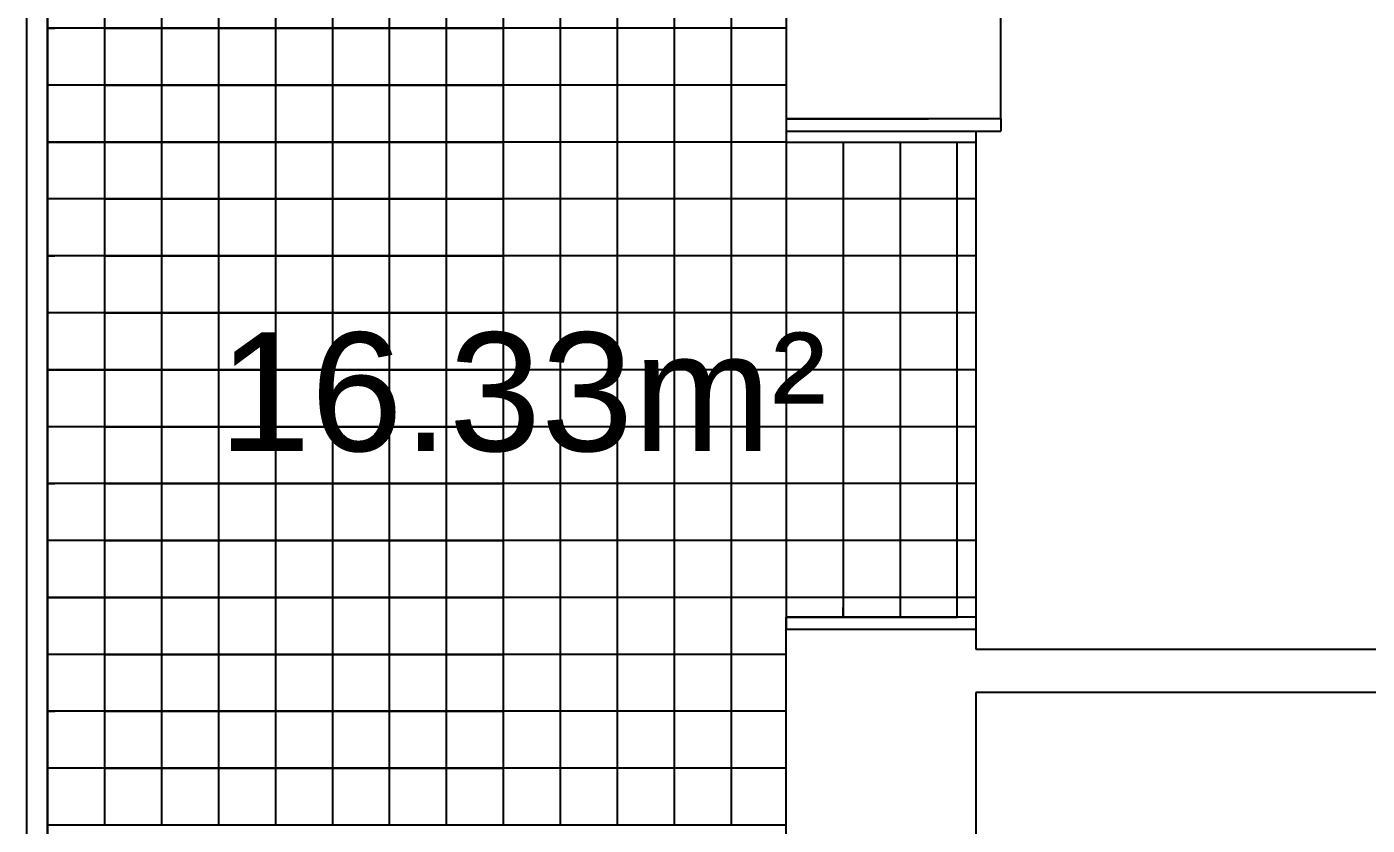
# Model space of a CAD drawing. Header units: millimetres. Extents: x 2377 to 4712, y -254 to 3188.
# Drawn here: x 2788.3 to 3102, y 2744.5 to 2931.5 of the extents above; entities that cross this region are included whole.
import ezdxf

# ---------------------------------------------------------------- set-up
doc = ezdxf.new("R2010")
doc.units = ezdxf.units.MM
doc.linetypes.add('DASHED2', pattern=[0.375, 0.25, -0.125])
doc.layers.add('Area', color=6, linetype='Continuous')
doc.styles.get("Standard").update_dxf_attribs({"font": 'arial.ttf'})

msp = doc.modelspace()

# ---------------------------------------------------------------- linework, layer by layer
for p, q in [((2966.03, 3187.67), (2966.03, 2909.9)), ((2793.11, 2248.92), (2793.11, 3171.13)), ((2788.25, 2248.92), (2788.25, 3037.8)), ((2793.11, 2248.92), (2793.11, 3037.8)), ((3016.25, 2909.9), (3016.25, 3014.67)), ((2793.11, 2957.8), (2793.11, 2851.14)), ((2793.11, 2944.47), (2793.11, 2931.14)), ((2806.45, 2944.47), (2806.45, 2931.14)), ((2819.78, 2944.47), (2819.78, 2931.14)), ((2833.11, 2944.47), (2833.11, 2931.14)), ((2846.45, 2944.47), (2846.45, 2931.14)), ((2859.78, 2944.47), (2859.78, 2931.14)), ((2873.11, 2944.47), (2873.11, 2931.14)), ((2886.45, 2944.47), (2886.45, 2931.14)), ((2899.78, 2944.47), (2899.78, 2931.14)), ((2913.11, 2944.47), (2913.11, 2931.14)), ((2926.45, 2944.47), (2926.45, 2931.14)), ((2939.78, 2944.47), (2939.78, 2931.14)), ((2953.11, 2944.47), (2953.11, 2931.14)), ((2793.11, 2931.14), (2794.81, 2931.14)), ((2806.45, 2931.14), (2793.11, 2931.14)), ((2793.11, 2931.14), (2793.11, 2917.8)), ((2793.11, 2931.14), (2793.11, 2904.47)), ((2819.78, 2931.14), (2806.45, 2931.14)), ((2806.45, 2931.14), (2806.45, 2917.8)), ((2806.45, 2931.14), (2819.78, 2931.14)), ((2833.11, 2931.14), (2819.78, 2931.14)), ((2819.78, 2931.14), (2819.78, 2917.8)), ((2819.78, 2931.14), (2833.11, 2931.14)), ((2846.45, 2931.14), (2833.11, 2931.14)), ((2833.11, 2931.14), (2833.11, 2917.8)), ((2833.11, 2931.14), (2846.45, 2931.14)), ((2859.78, 2931.14), (2846.45, 2931.14)), ((2846.45, 2931.14), (2846.45, 2917.8)), ((2846.45, 2931.14), (2859.78, 2931.14)), ((2873.11, 2931.14), (2859.78, 2931.14)), ((2859.78, 2931.14), (2859.78, 2917.8)), ((2859.78, 2931.14), (2873.11, 2931.14)), ((2886.45, 2931.14), (2873.11, 2931.14)), ((2873.11, 2931.14), (2873.11, 2917.8)), ((2873.11, 2931.14), (2886.45, 2931.14)), ((2899.78, 2931.14), (2886.45, 2931.14)), ((2886.45, 2931.14), (2886.45, 2917.8)), ((2886.45, 2931.14), (2899.78, 2931.14)), ((2913.11, 2931.14), (2899.78, 2931.14)), ((2899.78, 2931.14), (2899.78, 2917.8)), ((2926.45, 2931.14), (2913.11, 2931.14)), ((2913.11, 2931.14), (2913.11, 2917.8)), ((2939.78, 2931.14), (2926.45, 2931.14)), ((2926.45, 2931.14), (2926.45, 2917.8)), ((2953.11, 2931.14), (2939.78, 2931.14)), ((2939.78, 2931.14), (2939.78, 2917.8)), ((2966.03, 2931.14), (2953.11, 2931.14)), ((2953.11, 2931.14), (2953.11, 2917.8)), ((2806.45, 2917.8), (2793.11, 2917.8)), ((2819.78, 2917.8), (2806.45, 2917.8)), ((2806.45, 2917.8), (2806.45, 2904.47)), ((2806.45, 2917.8), (2819.78, 2917.8)), ((2833.11, 2917.8), (2819.78, 2917.8)), ((2819.78, 2917.8), (2819.78, 2904.47)), ((2819.78, 2917.8), (2833.11, 2917.8)), ((2846.45, 2917.8), (2833.11, 2917.8)), ((2833.11, 2917.8), (2833.11, 2904.47)), ((2833.11, 2917.8), (2846.45, 2917.8)), ((2859.78, 2917.8), (2846.45, 2917.8)), ((2846.45, 2917.8), (2846.45, 2904.47)), ((2846.45, 2917.8), (2859.78, 2917.8)), ((2873.11, 2917.8), (2859.78, 2917.8)), ((2859.78, 2917.8), (2859.78, 2904.47)), ((2859.78, 2917.8), (2873.11, 2917.8)), ((2886.45, 2917.8), (2873.11, 2917.8)), ((2873.11, 2917.8), (2873.11, 2904.47)), ((2873.11, 2917.8), (2886.45, 2917.8)), ((2899.78, 2917.8), (2886.45, 2917.8)), ((2886.45, 2917.8), (2886.45, 2904.47)), ((2886.45, 2917.8), (2899.78, 2917.8)), ((2913.11, 2917.8), (2899.78, 2917.8)), ((2899.78, 2917.8), (2899.78, 2904.47)), ((2926.45, 2917.8), (2913.11, 2917.8)), ((2913.11, 2917.8), (2913.11, 2904.47)), ((2939.78, 2917.8), (2926.45, 2917.8)), ((2926.45, 2917.8), (2926.45, 2904.47)), ((2953.11, 2917.8), (2939.78, 2917.8)), ((2939.78, 2917.8), (2939.78, 2904.47)), ((2966.03, 2917.8), (2953.11, 2917.8)), ((2953.11, 2917.8), (2953.11, 2904.47)), ((2966.03, 2909.9), (2999.28, 2909.9)), ((3016.25, 2909.9), (2966.03, 2909.9)), ((2966.03, 2909.9), (2966.03, 2907.03)), ((3016.25, 2909.9), (3016.25, 2907.03)), ((2966.03, 2907.03), (3016.25, 2907.03)), ((2966.03, 2907.03), (2966.03, 2790.37)), ((3010.39, 2907.03), (3010.39, 2793.23)), ((2806.45, 2904.47), (2793.11, 2904.47)), ((2793.11, 2904.47), (2793.11, 2851.14)), ((2793.11, 2904.47), (2806.45, 2904.47)), ((2819.78, 2904.47), (2806.45, 2904.47)), ((2806.45, 2904.47), (2806.45, 2891.14)), ((2806.45, 2904.47), (2819.78, 2904.47)), ((2833.11, 2904.47), (2819.78, 2904.47)), ((2819.78, 2904.47), (2819.78, 2891.14)), ((2819.78, 2904.47), (2833.11, 2904.47)), ((2846.45, 2904.47), (2833.11, 2904.47)), ((2833.11, 2904.47), (2833.11, 2891.14)), ((2833.11, 2904.47), (2846.45, 2904.47)), ((2859.78, 2904.47), (2846.45, 2904.47)), ((2846.45, 2904.47), (2846.45, 2891.14)), ((2846.45, 2904.47), (2859.78, 2904.47)), ((2873.11, 2904.47), (2859.78, 2904.47)), ((2859.78, 2904.47), (2859.78, 2891.14)), ((2859.78, 2904.47), (2873.11, 2904.47)), ((2886.45, 2904.47), (2873.11, 2904.47)), ((2873.11, 2904.47), (2873.11, 2891.14)), ((2873.11, 2904.47), (2886.45, 2904.47)), ((2899.78, 2904.47), (2886.45, 2904.47)), ((2886.45, 2904.47), (2886.45, 2891.14)), ((2886.45, 2904.47), (2899.78, 2904.47)), ((2913.11, 2904.47), (2899.78, 2904.47)), ((2899.78, 2904.47), (2899.78, 2891.14)), ((2926.45, 2904.47), (2913.11, 2904.47)), ((2913.11, 2904.47), (2913.11, 2891.14)), ((2939.78, 2904.47), (2926.45, 2904.47)), ((2926.45, 2904.47), (2926.45, 2891.14)), ((2953.11, 2904.47), (2939.78, 2904.47)), ((2939.78, 2904.47), (2939.78, 2891.14)), ((2966.03, 2904.47), (2953.11, 2904.47)), ((2953.11, 2904.47), (2953.11, 2891.14)), ((2966.03, 2904.47), (2979.36, 2904.47)), ((2979.36, 2904.47), (2979.36, 2793.23)), ((2979.36, 2904.47), (2992.69, 2904.47)), ((2992.69, 2904.47), (2992.69, 2793.23)), ((2992.69, 2904.47), (3006.03, 2904.47)), ((3006.03, 2793.23), (3006.03, 2904.47)), ((3006.03, 2904.47), (3010.39, 2904.47)), ((2806.45, 2891.14), (2793.11, 2891.14)), ((2793.11, 2891.14), (2793.11, 2877.8)), ((2819.78, 2891.14), (2806.45, 2891.14)), ((2806.45, 2891.14), (2806.45, 2877.8)), ((2806.45, 2891.14), (2819.78, 2891.14)), ((2833.11, 2891.14), (2819.78, 2891.14)), ((2819.78, 2891.14), (2819.78, 2877.8)), ((2819.78, 2891.14), (2833.11, 2891.14)), ((2846.45, 2891.14), (2833.11, 2891.14)), ((2833.11, 2891.14), (2833.11, 2877.8)), ((2833.11, 2891.14), (2846.45, 2891.14)), ((2859.78, 2891.14), (2846.45, 2891.14)), ((2846.45, 2891.14), (2846.45, 2877.8)), ((2846.45, 2891.14), (2859.78, 2891.14)), ((2873.11, 2891.14), (2859.78, 2891.14)), ((2859.78, 2891.14), (2859.78, 2877.8)), ((2859.78, 2891.14), (2873.11, 2891.14)), ((2886.45, 2891.14), (2873.11, 2891.14)), ((2873.11, 2891.14), (2873.11, 2877.8)), ((2873.11, 2891.14), (2886.45, 2891.14)), ((2899.78, 2891.14), (2886.45, 2891.14)), ((2886.45, 2891.14), (2886.45, 2877.8)), ((2886.45, 2891.14), (2899.78, 2891.14)), ((2913.11, 2891.14), (2899.78, 2891.14)), ((2899.78, 2891.14), (2899.78, 2877.8)), ((2926.45, 2891.14), (2913.11, 2891.14)), ((2913.11, 2891.14), (2913.11, 2877.8)), ((2939.78, 2891.14), (2926.45, 2891.14)), ((2926.45, 2891.14), (2926.45, 2877.8)), ((2953.11, 2891.14), (2939.78, 2891.14)), ((2939.78, 2891.14), (2939.78, 2877.8)), ((2966.03, 2891.14), (2953.11, 2891.14)), ((2953.11, 2891.14), (2953.11, 2877.8)), ((2978.94, 2891.14), (2966.03, 2891.14)), ((2991.86, 2891.14), (2978.94, 2891.14)), ((3010.39, 2891.14), (2991.86, 2891.14)), ((2793.11, 2877.8), (2794.81, 2877.8)), ((2806.45, 2877.8), (2793.11, 2877.8)), ((2793.11, 2877.8), (2793.11, 2864.47)), ((2793.11, 2877.8), (2793.11, 2851.14)), ((2819.78, 2877.8), (2806.45, 2877.8)), ((2806.45, 2877.8), (2806.45, 2864.47)), ((2806.45, 2877.8), (2819.78, 2877.8)), ((2833.11, 2877.8), (2819.78, 2877.8)), ((2819.78, 2877.8), (2819.78, 2864.47)), ((2819.78, 2877.8), (2833.11, 2877.8)), ((2846.45, 2877.8), (2833.11, 2877.8)), ((2833.11, 2877.8), (2833.11, 2864.47)), ((2833.11, 2877.8), (2846.45, 2877.8)), ((2859.78, 2877.8), (2846.45, 2877.8)), ((2846.45, 2877.8), (2846.45, 2864.47)), ((2846.45, 2877.8), (2859.78, 2877.8)), ((2873.11, 2877.8), (2859.78, 2877.8)), ((2859.78, 2877.8), (2859.78, 2864.47)), ((2859.78, 2877.8), (2873.11, 2877.8)), ((2886.45, 2877.8), (2873.11, 2877.8)), ((2873.11, 2877.8), (2873.11, 2864.47)), ((2873.11, 2877.8), (2886.45, 2877.8)), ((2899.78, 2877.8), (2886.45, 2877.8)), ((2886.45, 2877.8), (2886.45, 2864.47)), ((2886.45, 2877.8), (2899.78, 2877.8)), ((2913.11, 2877.8), (2899.78, 2877.8)), ((2899.78, 2877.8), (2899.78, 2864.47)), ((2926.45, 2877.8), (2913.11, 2877.8)), ((2913.11, 2877.8), (2913.11, 2864.47)), ((2939.78, 2877.8), (2926.45, 2877.8)), ((2926.45, 2877.8), (2926.45, 2864.47)), ((2953.11, 2877.8), (2939.78, 2877.8)), ((2939.78, 2877.8), (2939.78, 2864.47)), ((2966.03, 2877.8), (2953.11, 2877.8)), ((2953.11, 2877.8), (2953.11, 2864.47)), ((2978.94, 2877.8), (2966.03, 2877.8)), ((2991.86, 2877.8), (2978.94, 2877.8)), ((3010.39, 2877.8), (2991.86, 2877.8)), ((2806.45, 2864.47), (2793.11, 2864.47)), ((2819.78, 2864.47), (2806.45, 2864.47)), ((2806.45, 2864.47), (2806.45, 2851.14)), ((2806.45, 2864.47), (2819.78, 2864.47)), ((2833.11, 2864.47), (2819.78, 2864.47)), ((2819.78, 2864.47), (2819.78, 2851.14)), ((2819.78, 2864.47), (2833.11, 2864.47)), ((2846.45, 2864.47), (2833.11, 2864.47)), ((2833.11, 2864.47), (2833.11, 2851.14)), ((2833.11, 2864.47), (2846.45, 2864.47)), ((2859.78, 2864.47), (2846.45, 2864.47)), ((2846.45, 2864.47), (2846.45, 2851.14)), ((2846.45, 2864.47), (2859.78, 2864.47)), ((2873.11, 2864.47), (2859.78, 2864.47)), ((2859.78, 2864.47), (2859.78, 2851.14)), ((2859.78, 2864.47), (2873.11, 2864.47)), ((2886.45, 2864.47), (2873.11, 2864.47)), ((2873.11, 2864.47), (2873.11, 2851.14)), ((2873.11, 2864.47), (2886.45, 2864.47)), ((2899.78, 2864.47), (2886.45, 2864.47)), ((2886.45, 2864.47), (2886.45, 2851.14)), ((2886.45, 2864.47), (2899.78, 2864.47)), ((2913.11, 2864.47), (2899.78, 2864.47)), ((2899.78, 2864.47), (2899.78, 2851.14)), ((2926.45, 2864.47), (2913.11, 2864.47)), ((2913.11, 2864.47), (2913.11, 2851.14)), ((2939.78, 2864.47), (2926.45, 2864.47)), ((2926.45, 2864.47), (2926.45, 2851.14)), ((2953.11, 2864.47), (2939.78, 2864.47)), ((2939.78, 2864.47), (2939.78, 2851.14)), ((2966.03, 2864.47), (2953.11, 2864.47)), ((2953.11, 2864.47), (2953.11, 2851.14)), ((2978.94, 2864.47), (2966.03, 2864.47)), ((2991.86, 2864.47), (2978.94, 2864.47)), ((3010.39, 2864.47), (2991.86, 2864.47)), ((2806.45, 2851.14), (2793.11, 2851.14)), ((2793.11, 2851.14), (2793.11, 2531.14)), ((2793.11, 2851.14), (2806.45, 2851.14)), ((2819.78, 2851.14), (2806.45, 2851.14)), ((2806.45, 2851.14), (2806.45, 2837.8)), ((2806.45, 2851.14), (2819.78, 2851.14)), ((2833.11, 2851.14), (2819.78, 2851.14)), ((2819.78, 2851.14), (2819.78, 2837.8)), ((2819.78, 2851.14), (2833.11, 2851.14)), ((2846.45, 2851.14), (2833.11, 2851.14)), ((2833.11, 2851.14), (2833.11, 2837.8)), ((2833.11, 2851.14), (2846.45, 2851.14)), ((2859.78, 2851.14), (2846.45, 2851.14)), ((2846.45, 2851.14), (2846.45, 2837.8)), ((2846.45, 2851.14), (2859.78, 2851.14)), ((2873.11, 2851.14), (2859.78, 2851.14)), ((2859.78, 2851.14), (2859.78, 2837.8)), ((2859.78, 2851.14), (2873.11, 2851.14)), ((2886.45, 2851.14), (2873.11, 2851.14)), ((2873.11, 2851.14), (2873.11, 2837.8)), ((2873.11, 2851.14), (2886.45, 2851.14)), ((2899.78, 2851.14), (2886.45, 2851.14)), ((2886.45, 2851.14), (2886.45, 2837.8)), ((2886.45, 2851.14), (2899.78, 2851.14)), ((2913.11, 2851.14), (2899.78, 2851.14)), ((2899.78, 2851.14), (2899.78, 2837.8)), ((2926.45, 2851.14), (2913.11, 2851.14)), ((2913.11, 2851.14), (2913.11, 2837.8)), ((2939.78, 2851.14), (2926.45, 2851.14)), ((2926.45, 2851.14), (2926.45, 2837.8)), ((2953.11, 2851.14), (2939.78, 2851.14)), ((2939.78, 2851.14), (2939.78, 2837.8)), ((2966.03, 2851.14), (2953.11, 2851.14)), ((2953.11, 2851.14), (2953.11, 2837.8)), ((2978.94, 2851.14), (2966.03, 2851.14)), ((2991.86, 2851.14), (2978.94, 2851.14)), ((3010.39, 2851.14), (2991.86, 2851.14)), ((2806.45, 2837.8), (2793.11, 2837.8)), ((2793.11, 2837.8), (2793.11, 2824.47)), ((2819.78, 2837.8), (2806.45, 2837.8)), ((2806.45, 2837.8), (2806.45, 2824.47)), ((2806.45, 2837.8), (2819.78, 2837.8)), ((2833.11, 2837.8), (2819.78, 2837.8)), ((2819.78, 2837.8), (2819.78, 2824.47)), ((2819.78, 2837.8), (2833.11, 2837.8)), ((2846.45, 2837.8), (2833.11, 2837.8)), ((2833.11, 2837.8), (2833.11, 2824.47)), ((2833.11, 2837.8), (2846.45, 2837.8)), ((2859.78, 2837.8), (2846.45, 2837.8)), ((2846.45, 2837.8), (2846.45, 2824.47)), ((2846.45, 2837.8), (2859.78, 2837.8)), ((2873.11, 2837.8), (2859.78, 2837.8)), ((2859.78, 2837.8), (2859.78, 2824.47)), ((2859.78, 2837.8), (2873.11, 2837.8)), ((2886.45, 2837.8), (2873.11, 2837.8)), ((2873.11, 2837.8), (2873.11, 2824.47)), ((2873.11, 2837.8), (2886.45, 2837.8)), ((2899.78, 2837.8), (2886.45, 2837.8)), ((2886.45, 2837.8), (2886.45, 2824.47)), ((2886.45, 2837.8), (2899.78, 2837.8)), ((2913.11, 2837.8), (2899.78, 2837.8)), ((2899.78, 2837.8), (2899.78, 2824.47)), ((2926.45, 2837.8), (2913.11, 2837.8)), ((2913.11, 2837.8), (2913.11, 2824.47)), ((2939.78, 2837.8), (2926.45, 2837.8)), ((2926.45, 2837.8), (2926.45, 2824.47)), ((2953.11, 2837.8), (2939.78, 2837.8)), ((2939.78, 2837.8), (2939.78, 2824.47)), ((2966.03, 2837.8), (2953.11, 2837.8)), ((2953.11, 2837.8), (2953.11, 2824.47)), ((2978.94, 2837.8), (2966.03, 2837.8)), ((2991.86, 2837.8), (2978.94, 2837.8)), ((3010.39, 2837.8), (2991.86, 2837.8)), ((2793.11, 2824.47), (2794.81, 2824.47)), ((2806.45, 2824.47), (2793.11, 2824.47)), ((2793.11, 2824.47), (2793.11, 2811.14)), ((2793.11, 2824.47), (2793.11, 2797.8)), ((2819.78, 2824.47), (2806.45, 2824.47)), ((2806.45, 2824.47), (2806.45, 2811.14)), ((2806.45, 2824.47), (2819.78, 2824.47)), ((2833.11, 2824.47), (2819.78, 2824.47)), ((2819.78, 2824.47), (2819.78, 2811.14)), ((2819.78, 2824.47), (2833.11, 2824.47)), ((2846.45, 2824.47), (2833.11, 2824.47)), ((2833.11, 2824.47), (2833.11, 2811.14)), ((2833.11, 2824.47), (2846.45, 2824.47)), ((2859.78, 2824.47), (2846.45, 2824.47)), ((2846.45, 2824.47), (2846.45, 2811.14)), ((2846.45, 2824.47), (2859.78, 2824.47)), ((2873.11, 2824.47), (2859.78, 2824.47)), ((2859.78, 2824.47), (2859.78, 2811.14)), ((2859.78, 2824.47), (2873.11, 2824.47)), ((2886.45, 2824.47), (2873.11, 2824.47)), ((2873.11, 2824.47), (2873.11, 2811.14)), ((2873.11, 2824.47), (2886.45, 2824.47)), ((2899.78, 2824.47), (2886.45, 2824.47)), ((2886.45, 2824.47), (2886.45, 2811.14)), ((2886.45, 2824.47), (2899.78, 2824.47)), ((2913.11, 2824.47), (2899.78, 2824.47)), ((2899.78, 2824.47), (2899.78, 2811.14)), ((2926.45, 2824.47), (2913.11, 2824.47)), ((2913.11, 2824.47), (2913.11, 2811.14)), ((2939.78, 2824.47), (2926.45, 2824.47)), ((2926.45, 2824.47), (2926.45, 2811.14)), ((2953.11, 2824.47), (2939.78, 2824.47)), ((2939.78, 2824.47), (2939.78, 2811.14)), ((2966.03, 2824.47), (2953.11, 2824.47)), ((2953.11, 2824.47), (2953.11, 2811.14)), ((2978.94, 2824.47), (2966.03, 2824.47)), ((2991.86, 2824.47), (2978.94, 2824.47)), ((3010.39, 2824.47), (2991.86, 2824.47)), ((2806.45, 2811.14), (2793.11, 2811.14)), ((2819.78, 2811.14), (2806.45, 2811.14)), ((2806.45, 2811.14), (2806.45, 2797.8)), ((2806.45, 2811.14), (2819.78, 2811.14)), ((2833.11, 2811.14), (2819.78, 2811.14)), ((2819.78, 2811.14), (2819.78, 2797.8)), ((2819.78, 2811.14), (2833.11, 2811.14)), ((2846.45, 2811.14), (2833.11, 2811.14)), ((2833.11, 2811.14), (2833.11, 2797.8)), ((2833.11, 2811.14), (2846.45, 2811.14)), ((2859.78, 2811.14), (2846.45, 2811.14)), ((2846.45, 2811.14), (2846.45, 2797.8)), ((2846.45, 2811.14), (2859.78, 2811.14)), ((2873.11, 2811.14), (2859.78, 2811.14)), ((2859.78, 2811.14), (2859.78, 2797.8)), ((2859.78, 2811.14), (2873.11, 2811.14)), ((2886.45, 2811.14), (2873.11, 2811.14)), ((2873.11, 2811.14), (2873.11, 2797.8)), ((2873.11, 2811.14), (2886.45, 2811.14)), ((2899.78, 2811.14), (2886.45, 2811.14)), ((2886.45, 2811.14), (2886.45, 2797.8)), ((2886.45, 2811.14), (2899.78, 2811.14)), ((2913.11, 2811.14), (2899.78, 2811.14)), ((2899.78, 2811.14), (2899.78, 2797.8)), ((2926.45, 2811.14), (2913.11, 2811.14)), ((2913.11, 2811.14), (2913.11, 2797.8)), ((2939.78, 2811.14), (2926.45, 2811.14)), ((2926.45, 2811.14), (2926.45, 2797.8)), ((2953.11, 2811.14), (2939.78, 2811.14)), ((2939.78, 2811.14), (2939.78, 2797.8)), ((2966.03, 2811.14), (2953.11, 2811.14)), ((2953.11, 2811.14), (2953.11, 2797.8)), ((2978.94, 2811.14), (2966.03, 2811.14)), ((2978.94, 2811.14), (2966.03, 2811.14)), ((2991.86, 2811.14), (2978.94, 2811.14)), ((2991.86, 2811.14), (2978.94, 2811.14)), ((3004.77, 2811.14), (2991.86, 2811.14)), ((3010.39, 2811.14), (2991.86, 2811.14)), ((2806.45, 2797.8), (2793.11, 2797.8)), ((2793.11, 2797.8), (2793.11, 2744.47)), ((2793.11, 2797.8), (2806.45, 2797.8)), ((2819.78, 2797.8), (2806.45, 2797.8)), ((2806.45, 2797.8), (2806.45, 2784.47)), ((2806.45, 2797.8), (2819.78, 2797.8)), ((2833.11, 2797.8), (2819.78, 2797.8)), ((2819.78, 2797.8), (2819.78, 2784.47)), ((2819.78, 2797.8), (2833.11, 2797.8)), ((2846.45, 2797.8), (2833.11, 2797.8)), ((2833.11, 2797.8), (2833.11, 2784.47)), ((2833.11, 2797.8), (2846.45, 2797.8)), ((2859.78, 2797.8), (2846.45, 2797.8)), ((2846.45, 2797.8), (2846.45, 2784.47)), ((2846.45, 2797.8), (2859.78, 2797.8)), ((2873.11, 2797.8), (2859.78, 2797.8)), ((2859.78, 2797.8), (2859.78, 2784.47)), ((2859.78, 2797.8), (2873.11, 2797.8)), ((2886.45, 2797.8), (2873.11, 2797.8)), ((2873.11, 2797.8), (2873.11, 2784.47)), ((2873.11, 2797.8), (2886.45, 2797.8)), ((2899.78, 2797.8), (2886.45, 2797.8)), ((2886.45, 2797.8), (2886.45, 2784.47)), ((2886.45, 2797.8), (2899.78, 2797.8)), ((2913.11, 2797.8), (2899.78, 2797.8)), ((2899.78, 2797.8), (2899.78, 2784.47)), ((2926.45, 2797.8), (2913.11, 2797.8)), ((2913.11, 2797.8), (2913.11, 2784.47)), ((2939.78, 2797.8), (2926.45, 2797.8)), ((2926.45, 2797.8), (2926.45, 2784.47)), ((2953.11, 2797.8), (2939.78, 2797.8)), ((2939.78, 2797.8), (2939.78, 2784.47)), ((2966.03, 2797.8), (2953.11, 2797.8)), ((2953.11, 2797.8), (2953.11, 2784.47)), ((2978.94, 2797.8), (2966.03, 2797.8)), ((2991.86, 2797.8), (2978.94, 2797.8)), ((2979.36, 2793.23), (2979.36, 2795.46)), ((3010.39, 2797.8), (2991.86, 2797.8)), ((2965.95, 2793.23), (2999.2, 2793.23)), ((3010.39, 2793.23), (2965.95, 2793.23)), ((2965.95, 2793.23), (2965.95, 2790.37)), ((2979.36, 2793.23), (2992.69, 2793.23)), ((2992.69, 2793.23), (3006.03, 2793.23)), ((3010.39, 2793.23), (3010.39, 2790.37)), ((2965.95, 2790.37), (2965.95, 2645.92)), ((2965.95, 2790.37), (3010.39, 2790.37)), ((3010.39, 2790.37), (3010.39, 2785.67)), ((2806.45, 2784.47), (2793.11, 2784.47)), ((2793.11, 2784.47), (2793.11, 2771.14)), ((2819.78, 2784.47), (2806.45, 2784.47)), ((2806.45, 2784.47), (2806.45, 2771.14)), ((2806.45, 2784.47), (2819.78, 2784.47)), ((2833.11, 2784.47), (2819.78, 2784.47)), ((2819.78, 2784.47), (2819.78, 2771.14)), ((2819.78, 2784.47), (2833.11, 2784.47)), ((2846.45, 2784.47), (2833.11, 2784.47)), ((2833.11, 2784.47), (2833.11, 2771.14)), ((2833.11, 2784.47), (2846.45, 2784.47)), ((2859.78, 2784.47), (2846.45, 2784.47)), ((2846.45, 2784.47), (2846.45, 2771.14)), ((2846.45, 2784.47), (2859.78, 2784.47)), ((2873.11, 2784.47), (2859.78, 2784.47)), ((2859.78, 2784.47), (2859.78, 2771.14)), ((2859.78, 2784.47), (2873.11, 2784.47)), ((2886.45, 2784.47), (2873.11, 2784.47)), ((2873.11, 2784.47), (2873.11, 2771.14)), ((2873.11, 2784.47), (2886.45, 2784.47)), ((2899.78, 2784.47), (2886.45, 2784.47)), ((2886.45, 2784.47), (2886.45, 2771.14)), ((2886.45, 2784.47), (2899.78, 2784.47)), ((2913.11, 2784.47), (2899.78, 2784.47)), ((2899.78, 2784.47), (2899.78, 2771.14)), ((2926.45, 2784.47), (2913.11, 2784.47)), ((2913.11, 2784.47), (2913.11, 2771.14)), ((2939.78, 2784.47), (2926.45, 2784.47)), ((2926.45, 2784.47), (2926.45, 2771.14)), ((2953.11, 2784.47), (2939.78, 2784.47)), ((2939.78, 2784.47), (2939.78, 2771.14)), ((2966.03, 2784.47), (2953.11, 2784.47)), ((2953.11, 2784.47), (2953.11, 2771.14)), ((3010.39, 2785.67), (3643.72, 2785.67)), ((3355.21, 2775.54), (3010.39, 2775.54)), ((3010.39, 2775.54), (3010.39, 2639.52)), ((2793.11, 2771.14), (2794.81, 2771.14)), ((2806.45, 2771.14), (2793.11, 2771.14)), ((2793.11, 2771.14), (2793.11, 2757.8)), ((2793.11, 2771.14), (2793.11, 2744.47)), ((2819.78, 2771.14), (2806.45, 2771.14)), ((2806.45, 2771.14), (2806.45, 2757.8)), ((2806.45, 2771.14), (2819.78, 2771.14)), ((2833.11, 2771.14), (2819.78, 2771.14)), ((2819.78, 2771.14), (2819.78, 2757.8)), ((2819.78, 2771.14), (2833.11, 2771.14)), ((2846.45, 2771.14), (2833.11, 2771.14)), ((2833.11, 2771.14), (2833.11, 2757.8)), ((2833.11, 2771.14), (2846.45, 2771.14)), ((2859.78, 2771.14), (2846.45, 2771.14)), ((2846.45, 2771.14), (2846.45, 2757.8)), ((2846.45, 2771.14), (2859.78, 2771.14)), ((2873.11, 2771.14), (2859.78, 2771.14)), ((2859.78, 2771.14), (2859.78, 2757.8)), ((2859.78, 2771.14), (2873.11, 2771.14)), ((2886.45, 2771.14), (2873.11, 2771.14)), ((2873.11, 2771.14), (2873.11, 2757.8)), ((2873.11, 2771.14), (2886.45, 2771.14)), ((2899.78, 2771.14), (2886.45, 2771.14)), ((2886.45, 2771.14), (2886.45, 2757.8)), ((2886.45, 2771.14), (2899.78, 2771.14)), ((2913.11, 2771.14), (2899.78, 2771.14)), ((2899.78, 2771.14), (2899.78, 2757.8)), ((2926.45, 2771.14), (2913.11, 2771.14)), ((2913.11, 2771.14), (2913.11, 2757.8)), ((2939.78, 2771.14), (2926.45, 2771.14)), ((2926.45, 2771.14), (2926.45, 2757.8)), ((2953.11, 2771.14), (2939.78, 2771.14)), ((2939.78, 2771.14), (2939.78, 2757.8)), ((2966.03, 2771.14), (2953.11, 2771.14)), ((2953.11, 2771.14), (2953.11, 2757.8)), ((2806.45, 2757.8), (2793.11, 2757.8)), ((2819.78, 2757.8), (2806.45, 2757.8)), ((2806.45, 2757.8), (2806.45, 2744.47)), ((2806.45, 2757.8), (2819.78, 2757.8)), ((2833.11, 2757.8), (2819.78, 2757.8)), ((2819.78, 2757.8), (2819.78, 2744.47)), ((2819.78, 2757.8), (2833.11, 2757.8)), ((2846.45, 2757.8), (2833.11, 2757.8)), ((2833.11, 2757.8), (2833.11, 2744.47)), ((2833.11, 2757.8), (2846.45, 2757.8)), ((2859.78, 2757.8), (2846.45, 2757.8)), ((2846.45, 2757.8), (2846.45, 2744.47)), ((2846.45, 2757.8), (2859.78, 2757.8)), ((2873.11, 2757.8), (2859.78, 2757.8)), ((2859.78, 2757.8), (2859.78, 2744.47)), ((2859.78, 2757.8), (2873.11, 2757.8)), ((2886.45, 2757.8), (2873.11, 2757.8)), ((2873.11, 2757.8), (2873.11, 2744.47)), ((2873.11, 2757.8), (2886.45, 2757.8)), ((2899.78, 2757.8), (2886.45, 2757.8)), ((2886.45, 2757.8), (2886.45, 2744.47)), ((2886.45, 2757.8), (2899.78, 2757.8)), ((2913.11, 2757.8), (2899.78, 2757.8)), ((2899.78, 2757.8), (2899.78, 2744.47)), ((2926.45, 2757.8), (2913.11, 2757.8)), ((2913.11, 2757.8), (2913.11, 2744.47)), ((2939.78, 2757.8), (2926.45, 2757.8)), ((2926.45, 2757.8), (2926.45, 2744.47)), ((2953.11, 2757.8), (2939.78, 2757.8)), ((2939.78, 2757.8), (2939.78, 2744.47)), ((2966.03, 2757.8), (2953.11, 2757.8)), ((2953.11, 2757.8), (2953.11, 2744.47)), ((2806.45, 2744.47), (2793.11, 2744.47)), ((2819.78, 2744.47), (2806.45, 2744.47)), ((2833.11, 2744.47), (2819.78, 2744.47)), ((2846.45, 2744.47), (2833.11, 2744.47)), ((2859.78, 2744.47), (2846.45, 2744.47)), ((2873.11, 2744.47), (2859.78, 2744.47)), ((2886.45, 2744.47), (2873.11, 2744.47)), ((2899.78, 2744.47), (2886.45, 2744.47)), ((2913.11, 2744.47), (2899.78, 2744.47)), ((2926.45, 2744.47), (2913.11, 2744.47)), ((2939.78, 2744.47), (2926.45, 2744.47)), ((2953.11, 2744.47), (2939.78, 2744.47)), ((2966.03, 2744.47), (2953.11, 2744.47))]:
    msp.add_line(p, q)

# ---------------------------------------------------------------- texts
at = {"layer": 'Area', "linetype": 'DASHED2', "insert": (2833.11, 2859.86), "char_height": 27.777, "attachment_point": 1}
msp.add_mtext_dynamic_manual_height_columns('16.33m² ', width=199.5798, gutter_width=138.89, heights=[0], dxfattribs=at)

doc.saveas('drawing.dxf')
